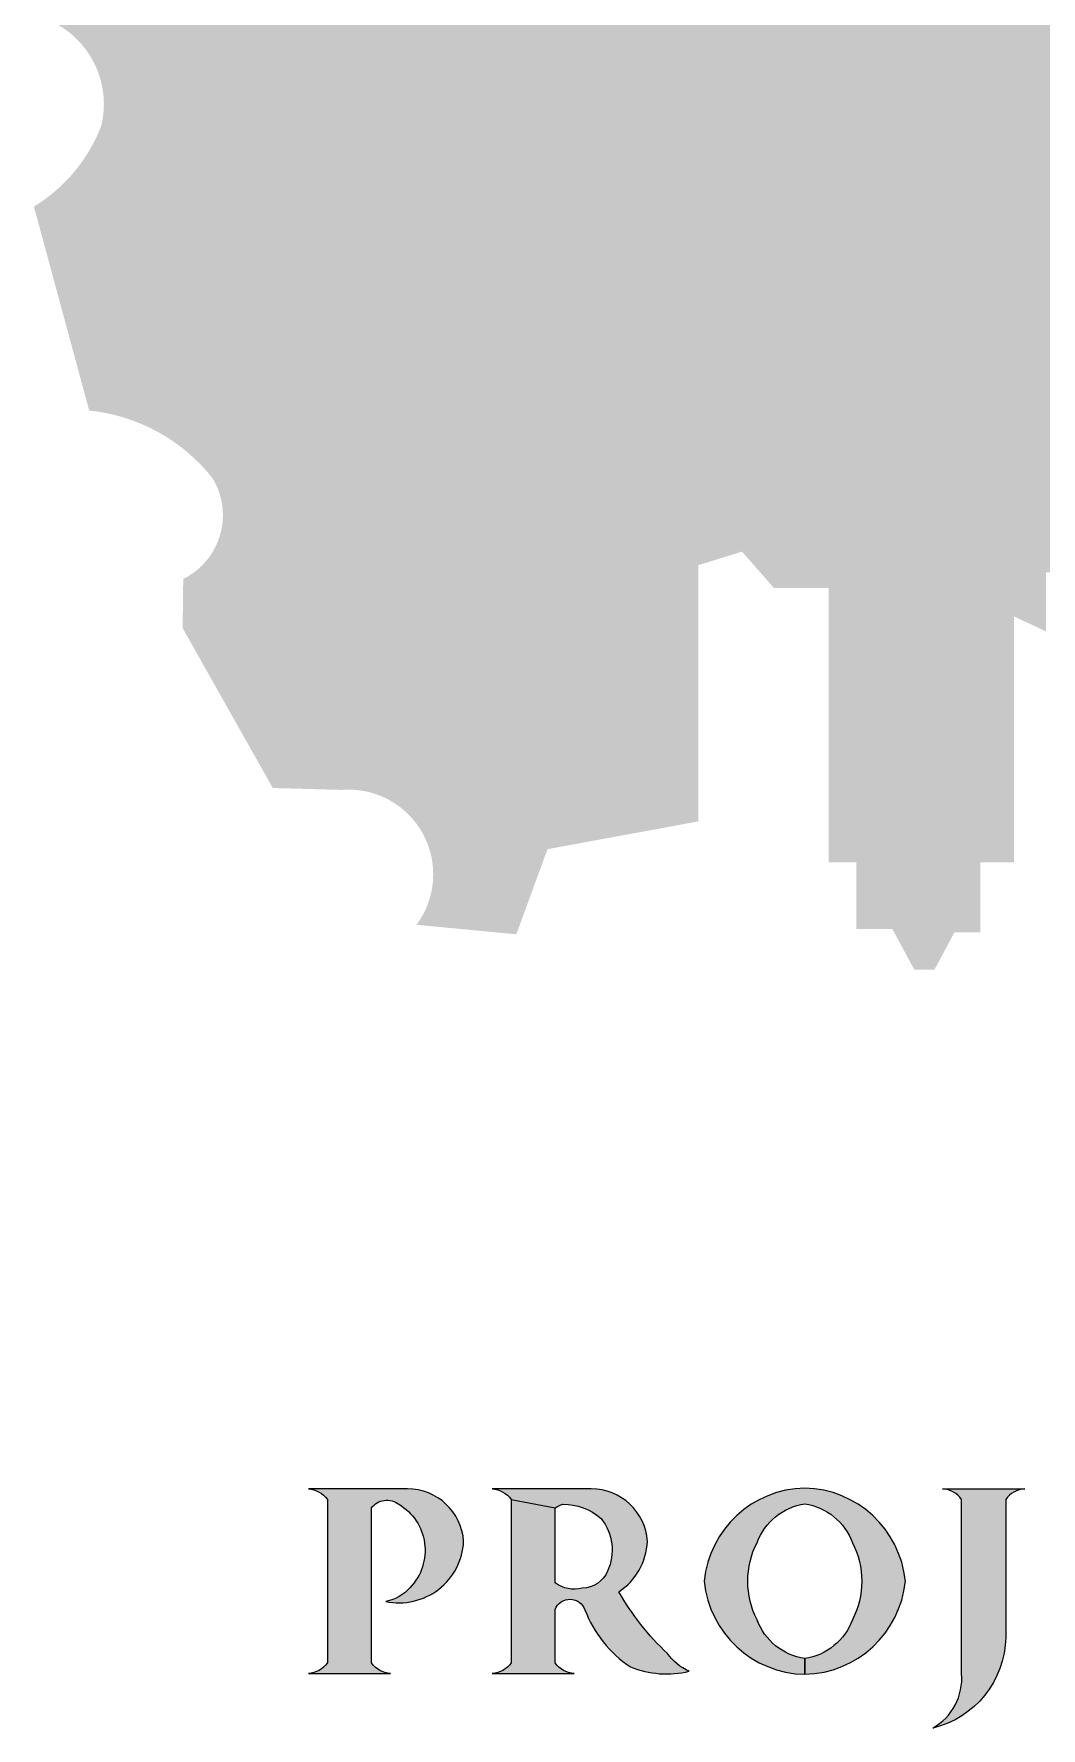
# Model space of a CAD drawing. Extents: x -3.9 to 84.1, y 0 to 62.5.
# Drawn here: x 70.826 to 71.438, y 9.152 to 10.182 of the extents above; entities that cross this region are included whole.
import ezdxf

# ---------------------------------------------------------------- set-up
doc = ezdxf.new("R2010")
doc.units = 0
doc.header["$MEASUREMENT"] = 0
doc.layers.get('0').update_dxf_attribs({"linetype": 'CONTINUOUS'})

msp = doc.modelspace()

# ---------------------------------------------------------------- hatches: boundary and pattern name
h = msp.add_hatch(color=256)
h.set_gradient(color1=(255, 255, 255), color2=(91, 91, 91), tint=1, name='CURVED')
h.paths.add_polyline_path([(71.70919667162491, 9.769217345326723), (71.65001291139299, 9.90303233476233), (71.65001291139299, 9.742327348729518), (71.6934330940984, 9.742327348729518)], flags=17)
edge = h.paths.add_edge_path()
edge.add_line((71.98256387819231, 9.822578201896903), (71.98256387819231, 9.903032334762493))
edge.add_line((71.98256387819231, 9.90303233476233), (71.87646376169766, 9.663139061467874))
edge.add_arc((71.87168270155155, 9.665253631132543), 0.0052278046044889, 270, 336.1411279704151, ccw=False)
edge.add_line((71.87168270155155, 9.660025826527871), (71.8471455363748, 9.660025826527871))
edge.add_line((71.84714553637457, 9.660025826527871), (71.84714553637457, 9.390138407167605))
edge.add_line((71.84714553637457, 9.39013840716784), (71.87273603641108, 9.37998116481829))
edge.add_line((71.87273603641177, 9.379981164818147), (71.87273603641177, 9.332798978153782))
edge.add_line((71.87273603641177, 9.332798978153889), (71.89967646705475, 9.355343235663838))
edge.add_line((71.89967646705543, 9.355343235663454), (71.91969763215059, 9.355343235663454))
edge.add_line((71.91969763214968, 9.355343235663454), (71.94276001331934, 9.345717580759128))
edge.add_line((71.94276001331934, 9.345717580759256), (71.94276001331934, 9.37687424000623))
edge.add_line((71.94276001331934, 9.376874240006018), (71.97945046465372, 9.38700650224903))
edge.add_line((71.97945046465304, 9.387006502249221), (71.97945046465304, 9.821773594712127))
edge.add_line((71.97945046465304, 9.821773594712383), (71.98256387819185, 9.822578201897066))
edge = h.paths.add_edge_path(flags=17)
edge.add_arc((72.54020776458776, 9.715598222613195), 0.0712969850201964, 28.79111662675934, 64.88071122991677)
edge.add_line((72.57047363850722, 9.780152362285648), (72.5783684288416, 9.749936119836349))
edge.add_line((72.57836842884092, 9.749936119836363), (72.60269111346736, 9.749936119836363))
edge = h.paths.add_edge_path()
edge.add_line((72.22936544390166, 9.856419001046916), (72.22936544390166, 10.17044365679098))
edge.add_line((72.22936544390166, 10.17044365679097), (72.41627879503778, 10.03659324054272))
edge.add_line((72.41627879503801, 10.03659324054271), (72.41627879503801, 9.924240486389152))
edge.add_arc((72.42150659964307, 9.92424048638928), 0.0052278046044892, 180, 270)
edge.add_line((72.42150659964307, 9.91901268178475), (72.50748232148374, 9.91901268178475))
edge.add_arc((72.50831292067289, 9.980665134806557), 0.0616580478009097, 269.2281418382186, 450.3257853274533)
edge.add_line((72.5079623332607, 10.04232218588002), (72.42150659964375, 10.04232218588002))
edge.add_arc((72.42150659964307, 10.03709438127584), 0.0052278046044892, 90, 180)
edge.add_line((72.41627879503801, 10.03709438127584), (72.22936544390188, 10.17094479752408))
edge.add_arc((72.23459324850717, 10.17094479752409), 0.0052278046044892, 90, 180, ccw=False)
edge.add_line((72.23459324850717, 10.17617260212826), (72.5716950552677, 10.17617260212826))
edge.add_arc((72.57373802887412, 9.934430366776269), 0.2417508678250299, 56.65671037308363, 90.4841974699915, ccw=False)
edge.add_arc((72.60608934586605, 10.01379828874396), 0.1585368287522042, -4.873497589609713, 50.6468058414215, ccw=False)
edge.add_arc((72.61484454558388, 10.01125741837021), 0.1496081027095822, 297.7002908840801, 355.8112263864524, ccw=False)
edge.add_arc((72.84692493571436, 10.15254015923993), 0.3183611755605353, 239.3003060874027, 247.7311382111136)
edge.add_arc((72.63968185450483, 9.714712537978414), 0.16735840124385, 22.985379362345725, 58.83885732105989, ccw=False)
edge.add_line((72.79375275675227, 9.78006536154085), (72.81891054106848, 9.78006536154085))
edge.add_line((72.81891054106825, 9.78006536154085), (72.82777239962968, 9.84828410809596))
edge.add_line((72.82777239962991, 9.84828410809611), (72.86781490388205, 9.853511532186161))
edge.add_line((72.8678149038825, 9.853511532186374), (72.8678149038825, 9.800413140218971))
edge.add_line((72.8678149038825, 9.800413140219135), (72.90074731231232, 9.723125075370454))
edge.add_line((72.90074731231186, 9.723125075370362), (72.94654013789193, 9.801203304483906))
edge.add_line((72.94654013789238, 9.801203304483934), (72.94654013789238, 9.889377846041505))
edge.add_line((72.94654013789238, 9.889377846041398), (73.0266775971628, 9.889377846041398))
edge.add_line((73.02667759716257, 9.889377846041398), (73.02667759716257, 9.735174377964803))
edge.add_line((73.02667759716257, 9.735174377964924), (73.11502766270735, 9.72883231765541))
edge.add_line((73.11502766270712, 9.728832317655417), (73.11502766270712, 9.857371978641396))
edge.add_line((73.11502766270712, 9.857371978641666), (73.2004041643819, 9.857371978641666))
edge.add_line((73.2004041643819, 9.857371978641666), (73.2004041643819, 9.825623571846933))
edge.add_line((73.2004041643819, 9.825623571846805), (73.2266132433648, 9.825623571846805))
edge.add_line((73.22661324336548, 9.825623571846805), (73.22661324336548, 9.855524066597155))
edge.add_line((73.22661324336548, 9.855524066596956), (73.28035508691471, 9.855524066596956))
edge.add_line((73.28035508691426, 9.855524066596956), (73.29050738516423, 9.913175496757042))
edge.add_line((73.29050738516423, 9.913175496757262), (73.33271940161637, 9.913175496757262))
edge.add_line((73.33271940161592, 9.913175496757262), (73.33882556425522, 9.877618297287064))
edge.add_line((73.3388255642559, 9.877618297287071), (73.34811753069982, 9.877618297287071))
edge.add_line((73.34811753069937, 9.877618297287071), (73.34333882499243, 9.914502252186736))
edge.add_line((73.34333882499288, 9.914502252186892), (73.4112409827643, 9.955232373696461))
edge.add_line((73.41124098276384, 9.955232373696461), (73.42968119823297, 10.01257338080643))
edge.add_line((73.4296811982332, 10.01257338080644), (73.4296811982332, 10.1055944864317))
edge.add_arc((73.44920399210639, 10.1464594153214), 0.0452888716330003, 115.54793684490639, 244.4643475700547, ccw=False)
edge.add_line((73.42967243709847, 10.18732015751669), (70.84107380428588, 10.18732015751669))
edge.add_arc((70.81315952770649, 10.13903186367052), 0.0557760357101052, -13.735721130798993, 59.96884798293519, ccw=False)
edge.add_arc((70.77478751189881, 10.16150893709886), 0.0992069368344194, 301.37607950846143, 338.8959344118896, ccw=False)
edge.add_line((70.82643992463306, 10.0768092052527), (70.86001299827751, 9.952823698673797))
edge.add_arc((70.84890606744568, 9.843694294141585), 0.1096931668156756, 38.356784728823584, 84.1885831267299, ccw=False)
edge.add_arc((70.89797244016279, 9.889231734322621), 0.0432794999846397, -63.662093375288975, 31.375701434723908, ccw=False)
edge.add_line((70.91717400512141, 9.850444945050327), (70.91680557330517, 9.820563079532036))
edge.add_line((70.91680557330517, 9.82056307953205), (70.97159683831217, 9.723376416042058))
edge.add_line((70.97159683831285, 9.723376416041944), (71.0132690296283, 9.722219440658876))
edge.add_arc((71.01761453069878, 9.670936170706028), 0.051467049231637, -36.62406595230033, 94.84340274656932, ccw=False)
edge.add_line((71.05892028455798, 9.640232883344922), (71.11958464281759, 9.634439808027913))
edge.add_line((71.11958464281736, 9.63443980802812), (71.13851809275377, 9.6861912372378))
edge.add_line((71.138518092754, 9.686191237237793), (71.23026585391324, 9.703099189806728))
edge.add_line((71.23026585391301, 9.703099189806622), (71.23026585391301, 9.858839107643433))
edge.add_line((71.23026585391301, 9.858839107643846), (71.25670452103702, 9.867081926971991))
edge.add_line((71.25670452103702, 9.867081926971665), (71.27608780591379, 9.8450107133907))
edge.add_line((71.27608780591356, 9.845010713390664), (71.30945653044716, 9.845010713390664))
edge.add_line((71.30945653044762, 9.845010713390664), (71.30945653044762, 9.678167696287431))
edge.add_line((71.30945653044762, 9.678167696287474), (71.32610837207892, 9.678167696287474))
edge.add_line((71.32610837207892, 9.678167696287474), (71.32610837207892, 9.637624713881536))
edge.add_line((71.32610837207892, 9.637624713881493), (71.34811523961082, 9.637624713881493))
edge.add_line((71.34811523961059, 9.637624713881493), (71.36147660798918, 9.61287928174142))
edge.add_line((71.3614766079894, 9.612879281741456), (71.37365899455642, 9.612879281741456))
edge.add_line((71.3736589945562, 9.612879281741456), (71.38584138112321, 9.635660792528675))
edge.add_line((71.38584138112458, 9.63566079252864), (71.401560597085, 9.63566079252864))
edge.add_line((71.40156059708386, 9.63566079252864), (71.40156059708386, 9.678167696287431))
edge.add_line((71.40156059708386, 9.678167696287474), (71.42199556622802, 9.678167696287474))
edge.add_line((71.42199556622847, 9.678167696287474), (71.42199556622847, 9.827673557172318))
edge.add_line((71.42199556622847, 9.827673557172403), (71.44155680077131, 9.818548620613896))
edge.add_line((71.44155680077154, 9.818548620613697), (71.44155680077154, 9.854555231061262))
edge.add_line((71.44155680077154, 9.854555231061411), (71.44895908913384, 9.854555231061411))
edge.add_line((71.44895908913293, 9.854555231061411), (71.44895908913293, 9.87331948652718))
edge.add_line((71.44895908913293, 9.873319486527137), (71.46433383585043, 9.873319486527137))
edge.add_line((71.46433383585111, 9.873319486527137), (71.46433383585111, 10.16984344040591))
edge.add_arc((71.46956164045594, 10.1698434404061), 0.0052278046044892, 90, 180, ccw=False)
edge.add_line((71.46956164045594, 10.17507124501061), (71.67955633986787, 10.17507124501061))
edge.add_line((71.67955633986719, 10.17507124501061), (71.81150733464676, 9.876728914220749))
edge.add_arc((71.8162883947922, 9.878843483885191), 0.0052278046044889, 203.8588720295849, 336.1411279704151)
edge.add_line((71.82106945493877, 9.87672891422072), (71.95213063539211, 10.17305936718854))
edge.add_arc((71.956911695538, 10.17094479752409), 0.0052278046044889, 90, 156.1411279704151, ccw=False)
edge.add_line((71.956911695538, 10.17617260212826), (72.15679346716126, 10.17617260212826))
edge.add_arc((72.15679346716013, 10.17094479752409), 0.0052278046044892, 0, 90, ccw=False)
edge.add_line((72.16202127176496, 10.17094479752409), (72.16202127176496, 9.856419001047179))
edge.add_line((72.16202127176496, 9.856419001046916), (72.2293654439028, 9.856419001046916))
h.paths.add_polyline_path([(72.42229081031235, 9.504914991683165), (72.3248008884267, 9.504914991683165), (72.3248008884267, 9.4006460638319), (72.3628151610261, 9.439834385450723), (72.3628151610261, 9.288732415075074), (72.3731727947403, 9.288732415075074), (72.3731727947403, 9.451983993372906)])
edge = h.paths.add_edge_path()
edge.add_line((72.3248008884267, 9.58132787919844), (72.41627879503847, 9.649561043502352))
edge.add_arc((72.42150659964307, 9.649561043502203), 0.0052278046044892, 180, 270)
edge.add_line((72.42150659964307, 9.64433323889783), (72.50553578305869, 9.64433323889783))
edge.add_line((72.50553578305846, 9.64433323889783), (72.50553578305846, 9.786786857737553))
edge.add_line((72.50553578305846, 9.786786857737397), (72.42150659964284, 9.786786857737397))
edge.add_arc((72.42150659964307, 9.781559053133023), 0.0052278046044892, 90, 180)
edge.add_line((72.41627879503801, 9.781559053133023), (72.41627879503801, 9.650062184235075))
edge.add_line((72.41627879503801, 9.650062184235182), (72.32480088842624, 9.58182901993127))
edge.add_line((72.3248008884267, 9.58182901993122), (72.3248008884267, 9.581327879198362))
h = msp.add_hatch(color=256)
h.set_gradient(color1=(255, 255, 255), color2=(91, 91, 91), tint=1, name='CURVED')
h.paths.add_polyline_path([(71.70919667162491, 9.769217345326723), (71.65001291139299, 9.90303233476233), (71.65001291139299, 9.742327348729518), (71.6934330940984, 9.742327348729518)], flags=17)
edge = h.paths.add_edge_path()
edge.add_line((71.98256387819231, 9.822578201896903), (71.98256387819231, 9.903032334762493))
edge.add_line((71.98256387819231, 9.90303233476233), (71.87646376169766, 9.663139061467874))
edge.add_arc((71.87168270155155, 9.665253631132543), 0.0052278046044889, 270, 336.1411279704151, ccw=False)
edge.add_line((71.87168270155155, 9.660025826527871), (71.8471455363748, 9.660025826527871))
edge.add_line((71.84714553637457, 9.660025826527871), (71.84714553637457, 9.390138407167605))
edge.add_line((71.84714553637457, 9.39013840716784), (71.87273603641108, 9.37998116481829))
edge.add_line((71.87273603641177, 9.379981164818147), (71.87273603641177, 9.332798978153782))
edge.add_line((71.87273603641177, 9.332798978153889), (71.89967646705475, 9.355343235663838))
edge.add_line((71.89967646705543, 9.355343235663454), (71.91969763215059, 9.355343235663454))
edge.add_line((71.91969763214968, 9.355343235663454), (71.94276001331934, 9.345717580759128))
edge.add_line((71.94276001331934, 9.345717580759256), (71.94276001331934, 9.37687424000623))
edge.add_line((71.94276001331934, 9.376874240006018), (71.97945046465372, 9.38700650224903))
edge.add_line((71.97945046465304, 9.387006502249221), (71.97945046465304, 9.821773594712127))
edge.add_line((71.97945046465304, 9.821773594712383), (71.98256387819185, 9.822578201897066))
edge = h.paths.add_edge_path(flags=17)
edge.add_arc((72.54020776458776, 9.715598222613195), 0.0712969850201964, 28.79111662675934, 64.88071122991677)
edge.add_line((72.57047363850722, 9.780152362285648), (72.5783684288416, 9.749936119836349))
edge.add_line((72.57836842884092, 9.749936119836363), (72.60269111346736, 9.749936119836363))
edge = h.paths.add_edge_path()
edge.add_line((72.22936544390166, 9.856419001046916), (72.22936544390166, 10.17044365679098))
edge.add_line((72.22936544390166, 10.17044365679097), (72.41627879503778, 10.03659324054272))
edge.add_line((72.41627879503801, 10.03659324054271), (72.41627879503801, 9.924240486389152))
edge.add_arc((72.42150659964307, 9.92424048638928), 0.0052278046044892, 180, 270)
edge.add_line((72.42150659964307, 9.91901268178475), (72.50748232148374, 9.91901268178475))
edge.add_arc((72.50831292067289, 9.980665134806557), 0.0616580478009097, 269.2281418382186, 450.3257853274533)
edge.add_line((72.5079623332607, 10.04232218588002), (72.42150659964375, 10.04232218588002))
edge.add_arc((72.42150659964307, 10.03709438127584), 0.0052278046044892, 90, 180)
edge.add_line((72.41627879503801, 10.03709438127584), (72.22936544390188, 10.17094479752408))
edge.add_arc((72.23459324850717, 10.17094479752409), 0.0052278046044892, 90, 180, ccw=False)
edge.add_line((72.23459324850717, 10.17617260212826), (72.5716950552677, 10.17617260212826))
edge.add_arc((72.57373802887412, 9.934430366776269), 0.2417508678250299, 56.65671037308363, 90.4841974699915, ccw=False)
edge.add_arc((72.60608934586605, 10.01379828874396), 0.1585368287522042, -4.873497589609713, 50.6468058414215, ccw=False)
edge.add_arc((72.61484454558388, 10.01125741837021), 0.1496081027095822, 297.7002908840801, 355.8112263864524, ccw=False)
edge.add_arc((72.84692493571436, 10.15254015923993), 0.3183611755605353, 239.3003060874027, 247.7311382111136)
edge.add_arc((72.63968185450483, 9.714712537978414), 0.16735840124385, 22.985379362345725, 58.83885732105989, ccw=False)
edge.add_line((72.79375275675227, 9.78006536154085), (72.81891054106848, 9.78006536154085))
edge.add_line((72.81891054106825, 9.78006536154085), (72.82777239962968, 9.84828410809596))
edge.add_line((72.82777239962991, 9.84828410809611), (72.86781490388205, 9.853511532186161))
edge.add_line((72.8678149038825, 9.853511532186374), (72.8678149038825, 9.800413140218971))
edge.add_line((72.8678149038825, 9.800413140219135), (72.90074731231232, 9.723125075370454))
edge.add_line((72.90074731231186, 9.723125075370362), (72.94654013789193, 9.801203304483906))
edge.add_line((72.94654013789238, 9.801203304483934), (72.94654013789238, 9.889377846041505))
edge.add_line((72.94654013789238, 9.889377846041398), (73.0266775971628, 9.889377846041398))
edge.add_line((73.02667759716257, 9.889377846041398), (73.02667759716257, 9.735174377964803))
edge.add_line((73.02667759716257, 9.735174377964924), (73.11502766270735, 9.72883231765541))
edge.add_line((73.11502766270712, 9.728832317655417), (73.11502766270712, 9.857371978641396))
edge.add_line((73.11502766270712, 9.857371978641666), (73.2004041643819, 9.857371978641666))
edge.add_line((73.2004041643819, 9.857371978641666), (73.2004041643819, 9.825623571846933))
edge.add_line((73.2004041643819, 9.825623571846805), (73.2266132433648, 9.825623571846805))
edge.add_line((73.22661324336548, 9.825623571846805), (73.22661324336548, 9.855524066597155))
edge.add_line((73.22661324336548, 9.855524066596956), (73.28035508691471, 9.855524066596956))
edge.add_line((73.28035508691426, 9.855524066596956), (73.29050738516423, 9.913175496757042))
edge.add_line((73.29050738516423, 9.913175496757262), (73.33271940161637, 9.913175496757262))
edge.add_line((73.33271940161592, 9.913175496757262), (73.33882556425522, 9.877618297287064))
edge.add_line((73.3388255642559, 9.877618297287071), (73.34811753069982, 9.877618297287071))
edge.add_line((73.34811753069937, 9.877618297287071), (73.34333882499243, 9.914502252186736))
edge.add_line((73.34333882499288, 9.914502252186892), (73.4112409827643, 9.955232373696461))
edge.add_line((73.41124098276384, 9.955232373696461), (73.42968119823297, 10.01257338080643))
edge.add_line((73.4296811982332, 10.01257338080644), (73.4296811982332, 10.1055944864317))
edge.add_arc((73.44920399210639, 10.1464594153214), 0.0452888716330003, 115.54793684490639, 244.4643475700547, ccw=False)
edge.add_line((73.42967243709847, 10.18732015751669), (70.84107380428588, 10.18732015751669))
edge.add_arc((70.81315952770649, 10.13903186367052), 0.0557760357101052, -13.735721130798993, 59.96884798293519, ccw=False)
edge.add_arc((70.77478751189881, 10.16150893709886), 0.0992069368344194, 301.37607950846143, 338.8959344118896, ccw=False)
edge.add_line((70.82643992463306, 10.0768092052527), (70.86001299827751, 9.952823698673797))
edge.add_arc((70.84890606744568, 9.843694294141585), 0.1096931668156756, 38.356784728823584, 84.1885831267299, ccw=False)
edge.add_arc((70.89797244016279, 9.889231734322621), 0.0432794999846397, -63.662093375288975, 31.375701434723908, ccw=False)
edge.add_line((70.91717400512141, 9.850444945050327), (70.91680557330517, 9.820563079532036))
edge.add_line((70.91680557330517, 9.82056307953205), (70.97159683831217, 9.723376416042058))
edge.add_line((70.97159683831285, 9.723376416041944), (71.0132690296283, 9.722219440658876))
edge.add_arc((71.01761453069878, 9.670936170706028), 0.051467049231637, -36.62406595230033, 94.84340274656932, ccw=False)
edge.add_line((71.05892028455798, 9.640232883344922), (71.11958464281759, 9.634439808027913))
edge.add_line((71.11958464281736, 9.63443980802812), (71.13851809275377, 9.6861912372378))
edge.add_line((71.138518092754, 9.686191237237793), (71.23026585391324, 9.703099189806728))
edge.add_line((71.23026585391301, 9.703099189806622), (71.23026585391301, 9.858839107643433))
edge.add_line((71.23026585391301, 9.858839107643846), (71.25670452103702, 9.867081926971991))
edge.add_line((71.25670452103702, 9.867081926971665), (71.27608780591379, 9.8450107133907))
edge.add_line((71.27608780591356, 9.845010713390664), (71.30945653044716, 9.845010713390664))
edge.add_line((71.30945653044762, 9.845010713390664), (71.30945653044762, 9.678167696287431))
edge.add_line((71.30945653044762, 9.678167696287474), (71.32610837207892, 9.678167696287474))
edge.add_line((71.32610837207892, 9.678167696287474), (71.32610837207892, 9.637624713881536))
edge.add_line((71.32610837207892, 9.637624713881493), (71.34811523961082, 9.637624713881493))
edge.add_line((71.34811523961059, 9.637624713881493), (71.36147660798918, 9.61287928174142))
edge.add_line((71.3614766079894, 9.612879281741456), (71.37365899455642, 9.612879281741456))
edge.add_line((71.3736589945562, 9.612879281741456), (71.38584138112321, 9.635660792528675))
edge.add_line((71.38584138112458, 9.63566079252864), (71.401560597085, 9.63566079252864))
edge.add_line((71.40156059708386, 9.63566079252864), (71.40156059708386, 9.678167696287431))
edge.add_line((71.40156059708386, 9.678167696287474), (71.42199556622802, 9.678167696287474))
edge.add_line((71.42199556622847, 9.678167696287474), (71.42199556622847, 9.827673557172318))
edge.add_line((71.42199556622847, 9.827673557172403), (71.44155680077131, 9.818548620613896))
edge.add_line((71.44155680077154, 9.818548620613697), (71.44155680077154, 9.854555231061262))
edge.add_line((71.44155680077154, 9.854555231061411), (71.44895908913384, 9.854555231061411))
edge.add_line((71.44895908913293, 9.854555231061411), (71.44895908913293, 9.87331948652718))
edge.add_line((71.44895908913293, 9.873319486527137), (71.46433383585043, 9.873319486527137))
edge.add_line((71.46433383585111, 9.873319486527137), (71.46433383585111, 10.16984344040591))
edge.add_arc((71.46956164045594, 10.1698434404061), 0.0052278046044892, 90, 180, ccw=False)
edge.add_line((71.46956164045594, 10.17507124501061), (71.67955633986787, 10.17507124501061))
edge.add_line((71.67955633986719, 10.17507124501061), (71.81150733464676, 9.876728914220749))
edge.add_arc((71.8162883947922, 9.878843483885191), 0.0052278046044889, 203.8588720295849, 336.1411279704151)
edge.add_line((71.82106945493877, 9.87672891422072), (71.95213063539211, 10.17305936718854))
edge.add_arc((71.956911695538, 10.17094479752409), 0.0052278046044889, 90, 156.1411279704151, ccw=False)
edge.add_line((71.956911695538, 10.17617260212826), (72.15679346716126, 10.17617260212826))
edge.add_arc((72.15679346716013, 10.17094479752409), 0.0052278046044892, 0, 90, ccw=False)
edge.add_line((72.16202127176496, 10.17094479752409), (72.16202127176496, 9.856419001047179))
edge.add_line((72.16202127176496, 9.856419001046916), (72.2293654439028, 9.856419001046916))
h.paths.add_polyline_path([(72.42229081031235, 9.504914991683165), (72.3248008884267, 9.504914991683165), (72.3248008884267, 9.4006460638319), (72.3628151610261, 9.439834385450723), (72.3628151610261, 9.288732415075074), (72.3731727947403, 9.288732415075074), (72.3731727947403, 9.451983993372906)])
edge = h.paths.add_edge_path()
edge.add_line((72.3248008884267, 9.58132787919844), (72.41627879503847, 9.649561043502352))
edge.add_arc((72.42150659964307, 9.649561043502203), 0.0052278046044892, 180, 270)
edge.add_line((72.42150659964307, 9.64433323889783), (72.50553578305869, 9.64433323889783))
edge.add_line((72.50553578305846, 9.64433323889783), (72.50553578305846, 9.786786857737553))
edge.add_line((72.50553578305846, 9.786786857737397), (72.42150659964284, 9.786786857737397))
edge.add_arc((72.42150659964307, 9.781559053133023), 0.0052278046044892, 90, 180)
edge.add_line((72.41627879503801, 9.781559053133023), (72.41627879503801, 9.650062184235075))
edge.add_line((72.41627879503801, 9.650062184235182), (72.32480088842624, 9.58182901993127))
edge.add_line((72.3248008884267, 9.58182901993122), (72.3248008884267, 9.581327879198362))
h = msp.add_hatch(color=256)
edge = h.paths.add_edge_path()
edge.add_line((71.0315270833488, 9.191596815280676), (71.0315270833488, 9.285729169507661))
edge.add_arc((71.04097530554945, 9.278660016634104), 0.0118000773345943, 52.237801090301616, 143.1961912652612, ccw=False)
edge.add_arc((71.0315030076313, 9.259960678224754), 0.0326252729544216, -43.55765683821511, 59.21439805048658, ccw=False)
edge.add_arc((71.0350251810819, 9.255251223880732), 0.0268457143382932, 281.30896702529316, 318.5467278303212, ccw=False)
edge.add_arc((71.04836262356976, 9.267350590775761), 0.0392627721255577, 258.134506871562, 357.147171108209)
edge.add_arc((71.05350203378049, 9.263198139870699), 0.0341455405386044, 3.691298735205285, 90.1314790705478)
edge.add_line((71.0534236786201, 9.297343590506799), (70.99320167676922, 9.297343590506642))
edge.add_arc((70.99231738004646, 9.282235598533672), 0.0151338495482551, 34.65569850412919, 86.65020154090388, ccw=False)
edge.add_line((71.00476624203054, 9.2908413662188), (71.00476624203054, 9.191596815280676))
edge.add_arc((70.9923173800465, 9.200202582965824), 0.0151338495482318, 273.34979845893656, 325.3443014957094, ccw=False)
edge.add_line((70.99320167676922, 9.185094590992875), (71.04309164861013, 9.18509459099225))
edge.add_arc((71.04397594533349, 9.200202582965504), 0.0151338495485733, 214.655698501922, 266.65020153872445, ccw=False)
h = msp.add_hatch(color=256)
edge = h.paths.add_edge_path()
edge.add_line((71.0315270833488, 9.191596815280676), (71.0315270833488, 9.285729169507661))
edge.add_arc((71.04097530554945, 9.278660016634104), 0.0118000773345943, 52.237801090301616, 143.1961912652612, ccw=False)
edge.add_arc((71.0315030076313, 9.259960678224754), 0.0326252729544216, -43.55765683821511, 59.21439805048658, ccw=False)
edge.add_arc((71.0350251810819, 9.255251223880732), 0.0268457143382932, 281.30896702529316, 318.5467278303212, ccw=False)
edge.add_arc((71.04836262356976, 9.267350590775761), 0.0392627721255577, 258.134506871562, 357.147171108209)
edge.add_arc((71.05350203378049, 9.263198139870699), 0.0341455405386044, 3.691298735205285, 90.1314790705478)
edge.add_line((71.0534236786201, 9.297343590506799), (70.99320167676922, 9.297343590506642))
edge.add_arc((70.99231738004646, 9.282235598533672), 0.0151338495482551, 34.65569850412919, 86.65020154090388, ccw=False)
edge.add_line((71.00476624203054, 9.2908413662188), (71.00476624203054, 9.191596815280676))
edge.add_arc((70.9923173800465, 9.200202582965824), 0.0151338495482318, 273.34979845893656, 325.3443014957094, ccw=False)
edge.add_line((70.99320167676922, 9.185094590992875), (71.04309164861013, 9.18509459099225))
edge.add_arc((71.04397594533349, 9.200202582965504), 0.0151338495485733, 214.655698501922, 266.65020153872445, ccw=False)
h = msp.add_hatch(color=256)
edge = h.paths.add_edge_path()
edge.add_line((71.1650946671308, 9.297343590506799), (71.10487266527969, 9.297343590506642))
edge.add_arc((71.10398836855693, 9.282235598533672), 0.0151338495482551, 34.65569850412919, 86.65020154090388, ccw=False)
edge.add_line((71.11643723054101, 9.2908413662188), (71.1431980718595, 9.285729169507661))
edge.add_arc((71.15240780947609, 9.272972531368117), 0.0157337561818457, 107.01776355658251, 125.82764535701901, ccw=False)
edge.add_arc((71.14810160068556, 9.253211729670683), 0.0348069211542528, 48.669566149926425, 90.49146809968158, ccw=False)
edge.add_arc((71.14681443594674, 9.26005696583046), 0.0310061766930813, -24.361826704394673, 38.47627495196912, ccw=False)
edge.add_arc((71.15931728875242, 9.254220160894448), 0.0172096672047051, 271.1754016845489, 336.1698382972648, ccw=False)
edge.add_arc((71.15480116491784, 9.255707390700213), 0.0193170176793549, 233.0823244674911, 284.5997571478164, ccw=False)
edge.add_line((71.1431980718595, 9.240263446789925), (71.1431980718595, 9.285679322207258))
edge.add_line((71.1431980718595, 9.285679322207258), (71.11643723054101, 9.290661203832371))
edge.add_line((71.11643723054101, 9.290661203832371), (71.11643723054101, 9.191596815280676))
edge.add_arc((71.10398836855697, 9.200202582965824), 0.0151338495482318, 273.34979845893656, 325.3443014957094, ccw=False)
edge.add_line((71.10487266527969, 9.185094590992875), (71.1547626371206, 9.18509459099225))
edge.add_arc((71.15564693384407, 9.200202582965272), 0.0151338495483472, 214.6556985014408, 266.6502015382432, ccw=False)
edge.add_line((71.1431980718595, 9.191596815280676), (71.1431980718595, 9.224098679366449))
edge.add_arc((71.15219219539776, 9.220606284540711), 0.0096483718750985, 19.542839544651486, 158.7789379522669, ccw=False)
edge.add_arc((71.2293292891306, 9.249562198731924), 0.0727462185665262, 200.7121786128947, 236.2136212337315)
edge.add_arc((71.21097248782662, 9.244381369832888), 0.0595326823105421, 248.2117071131086, 283.3209701308983)
edge.add_arc((71.23782296037867, 9.216004826718478), 0.0323412799290059, 215.290149806121, 246.0399279734654, ccw=False)
edge.add_arc((71.3212754517638, 9.314254354207515), 0.1604388978850823, 209.7042529028465, 226.788900413605, ccw=False)
edge.add_arc((71.160033612079, 9.26735059077702), 0.0392627721275324, 303.8768631540402, 357.1471711065128)
edge.add_arc((71.16517302229141, 9.263198139870457), 0.0341455405388469, 3.691298735585895, 90.13147907092839)
h = msp.add_hatch(color=256)
edge = h.paths.add_edge_path()
edge.add_line((71.1650946671308, 9.297343590506799), (71.10487266527969, 9.297343590506642))
edge.add_arc((71.10398836855693, 9.282235598533672), 0.0151338495482551, 34.65569850412919, 86.65020154090388, ccw=False)
edge.add_line((71.11643723054101, 9.2908413662188), (71.1431980718595, 9.285729169507661))
edge.add_arc((71.15240780947609, 9.272972531368117), 0.0157337561818457, 107.01776355658251, 125.82764535701901, ccw=False)
edge.add_arc((71.14810160068556, 9.253211729670683), 0.0348069211542528, 48.669566149926425, 90.49146809968158, ccw=False)
edge.add_arc((71.14681443594674, 9.26005696583046), 0.0310061766930813, -24.361826704394673, 38.47627495196912, ccw=False)
edge.add_arc((71.15931728875242, 9.254220160894448), 0.0172096672047051, 271.1754016845489, 336.1698382972648, ccw=False)
edge.add_arc((71.15480116491784, 9.255707390700213), 0.0193170176793549, 233.0823244674911, 284.5997571478164, ccw=False)
edge.add_line((71.1431980718595, 9.240263446789925), (71.1431980718595, 9.285679322207258))
edge.add_line((71.1431980718595, 9.285679322207258), (71.11643723054101, 9.290661203832371))
edge.add_line((71.11643723054101, 9.290661203832371), (71.11643723054101, 9.191596815280676))
edge.add_arc((71.10398836855697, 9.200202582965824), 0.0151338495482318, 273.34979845893656, 325.3443014957094, ccw=False)
edge.add_line((71.10487266527969, 9.185094590992875), (71.1547626371206, 9.18509459099225))
edge.add_arc((71.15564693384407, 9.200202582965272), 0.0151338495483472, 214.6556985014408, 266.6502015382432, ccw=False)
edge.add_line((71.1431980718595, 9.191596815280676), (71.1431980718595, 9.224098679366449))
edge.add_arc((71.15219219539776, 9.220606284540711), 0.0096483718750985, 19.542839544651486, 158.7789379522669, ccw=False)
edge.add_arc((71.2293292891306, 9.249562198731924), 0.0727462185665262, 200.7121786128947, 236.2136212337315)
edge.add_arc((71.21097248782662, 9.244381369832888), 0.0595326823105421, 248.2117071131086, 283.3209701308983)
edge.add_arc((71.23782296037867, 9.216004826718478), 0.0323412799290059, 215.290149806121, 246.0399279734654, ccw=False)
edge.add_arc((71.3212754517638, 9.314254354207515), 0.1604388978850823, 209.7042529028465, 226.788900413605, ccw=False)
edge.add_arc((71.160033612079, 9.26735059077702), 0.0392627721275324, 303.8768631540402, 357.1471711065128)
edge.add_arc((71.16517302229141, 9.263198139870457), 0.0341455405388469, 3.691298735585895, 90.13147907092839)
h = msp.add_hatch(color=256)
edge = h.paths.add_edge_path()
edge.add_arc((71.31093692601418, 9.241461133507133), 0.0506800331430188, 152.7993499217809, 180.2736399403457, ccw=False)
edge.add_arc((71.30038093521829, 9.251914819404002), 0.0367858408525507, 98.6296822142034, 159.7826077342714, ccw=False)
edge.add_arc((71.28934168455153, 9.251914819415088), 0.0367858408428622, 20.217392250078092, 81.37031777015022, ccw=False)
edge.add_arc((71.27878569374957, 9.241461133505828), 0.0506800331432347, -0.2736399409566843, 27.200650077603996, ccw=False)
edge.add_arc((71.27878569374906, 9.240977047992473), 0.0506800331437138, -27.200650083039818, 0.2736399355343906, ccw=False)
edge.add_arc((71.28934168455123, 9.230523362081856), 0.0367858408420924, 278.7651917858418, 339.78260774426934, ccw=False)
edge.add_line((71.29494731115312, 9.194167137898646), (71.29500635034935, 9.184617174623526))
edge.add_arc((71.29352595857412, 9.247368027180249), 0.0627683125183707, 271.3514472971333, 354.3781498212838)
edge.add_arc((71.29352595857593, 9.235070154318402), 0.0627683125166402, 5.621850179522273, 88.78098098382563)
edge.add_arc((71.29619666119598, 9.235070154314368), 0.0627683125208098, 91.21901902189302, 174.378149826171)
edge.add_arc((71.29619666118349, 9.247368027170925), 0.0627683125089245, 185.6218501800326, 268.7809809843009)
edge.add_line((71.29486130987732, 9.184613920595282), (71.29486130987641, 9.194153981792212))
edge.add_arc((71.3003809352119, 9.230523362082106), 0.0367858408428468, 200.217392253401, 261.37031777347994, ccw=False)
edge.add_arc((71.3109369260148, 9.240977047989908), 0.0506800331436436, 179.7263600594768, 207.2006500780501, ccw=False)
h = msp.add_hatch(color=256)
edge = h.paths.add_edge_path()
edge.add_arc((71.31093692601418, 9.241461133507133), 0.0506800331430188, 152.7993499217809, 180.2736399403457, ccw=False)
edge.add_arc((71.30038093521829, 9.251914819404002), 0.0367858408525507, 98.6296822142034, 159.7826077342714, ccw=False)
edge.add_arc((71.28934168455153, 9.251914819415088), 0.0367858408428622, 20.217392250078092, 81.37031777015022, ccw=False)
edge.add_arc((71.27878569374957, 9.241461133505828), 0.0506800331432347, -0.2736399409566843, 27.200650077603996, ccw=False)
edge.add_arc((71.27878569374906, 9.240977047992473), 0.0506800331437138, -27.200650083039818, 0.2736399355343906, ccw=False)
edge.add_arc((71.28934168455123, 9.230523362081856), 0.0367858408420924, 278.7651917858418, 339.78260774426934, ccw=False)
edge.add_line((71.29494731115312, 9.194167137898646), (71.29500635034935, 9.184617174623526))
edge.add_arc((71.29352595857412, 9.247368027180249), 0.0627683125183707, 271.3514472971333, 354.3781498212838)
edge.add_arc((71.29352595857593, 9.235070154318402), 0.0627683125166402, 5.621850179522273, 88.78098098382563)
edge.add_arc((71.29619666119598, 9.235070154314368), 0.0627683125208098, 91.21901902189302, 174.378149826171)
edge.add_arc((71.29619666118349, 9.247368027170925), 0.0627683125089245, 185.6218501800326, 268.7809809843009)
edge.add_line((71.29486130987732, 9.184613920595282), (71.29486130987641, 9.194153981792212))
edge.add_arc((71.3003809352119, 9.230523362082106), 0.0367858408428468, 200.217392253401, 261.37031777347994, ccw=False)
edge.add_arc((71.3109369260148, 9.240977047989908), 0.0506800331436436, 179.7263600594768, 207.2006500780501, ccw=False)
h = msp.add_hatch(color=256)
edge = h.paths.add_edge_path()
edge.add_line((71.39020682236162, 9.185094590992705), (71.39020682236253, 9.2908413662188))
edge.add_arc((71.3777579603781, 9.282235598532973), 0.0151338495489333, 34.65569850557291, 86.65020154234769)
edge.add_line((71.37864225710052, 9.297343590506642), (71.42853222894144, 9.297343590506642))
edge.add_arc((71.4294165256642, 9.28223559853367), 0.0151338495482562, 93.34979845909818, 145.3443014958687)
edge.add_line((71.41696766368011, 9.2908413662188), (71.41696766368011, 9.207053751038174))
edge.add_arc((71.35925010127835, 9.208086117033515), 0.0577267943779179, 283.42565102462254, 358.9752874987991, ccw=False)
edge.add_arc((71.35546140642712, 9.182263405228834), 0.0348605728766818, 299.5486000666462, 364.6583815551139)
h = msp.add_hatch(color=256)
edge = h.paths.add_edge_path()
edge.add_line((71.39020682236162, 9.185094590992705), (71.39020682236253, 9.2908413662188))
edge.add_arc((71.3777579603781, 9.282235598532973), 0.0151338495489333, 34.65569850557291, 86.65020154234769)
edge.add_line((71.37864225710052, 9.297343590506642), (71.42853222894144, 9.297343590506642))
edge.add_arc((71.4294165256642, 9.28223559853367), 0.0151338495482562, 93.34979845909818, 145.3443014958687)
edge.add_line((71.41696766368011, 9.2908413662188), (71.41696766368011, 9.207053751038174))
edge.add_arc((71.35925010127835, 9.208086117033515), 0.0577267943779179, 283.42565102462254, 358.9752874987991, ccw=False)
edge.add_arc((71.35546140642712, 9.182263405228834), 0.0348605728766818, 299.5486000666462, 364.6583815551139)

# ---------------------------------------------------------------- linework, layer by layer
for points in [[(71.0315270833488, 9.191596815280676), (71.0315270833488, 9.285729169507661, -0.4191213355890106), (71.04820150313878, 9.287988676425428, -0.4811173323500802), (71.05514593322403, 9.237479119009095, -0.1639254655426826), (71.04028961524943, 9.228926746464666, 0.461073318131375), (71.08757673622006, 9.265396455664359, 0.3961308256170449), (71.0534236786201, 9.297343590506799), (70.99320167676922, 9.297343590506642, -0.2308429278338194), (71.00476624203054, 9.2908413662188), (71.00476624203054, 9.191596815280676, -0.2308429278338106), (70.99320167676922, 9.185094590992875), (71.04309164861013, 9.18509459099225, -0.2308429278339464)], [(71.0315270833488, 9.191596815280676), (71.0315270833488, 9.285729169507661, -0.4191213355890106), (71.04820150313878, 9.287988676425428, -0.4811173323500802), (71.05514593322403, 9.237479119009095, -0.1639254655426826), (71.04028961524943, 9.228926746464666, 0.461073318131375), (71.08757673622006, 9.265396455664359, 0.3961308256170449), (71.0534236786201, 9.297343590506799), (70.99320167676922, 9.297343590506642, -0.2308429278338194), (71.00476624203054, 9.2908413662188), (71.00476624203054, 9.191596815280676, -0.2308429278338106), (70.99320167676922, 9.185094590992875), (71.04309164861013, 9.18509459099225, -0.2308429278339464)], [(71.1650946671308, 9.297343590506799), (71.10487266527969, 9.297343590506642, -0.2308429278338194), (71.11643723054101, 9.2908413662188), (71.1431980718595, 9.285729169507661, -0.0822583748440358), (71.14780303974851, 9.28801737032856, -0.1845353673800663), (71.17108811315177, 9.279348715053075, -0.2812667167393965), (71.17505978202928, 9.247266992499775, -0.2914470826029983), (71.15967031393473, 9.23701411490714, -0.2286514397146725), (71.1431980718595, 9.240263446789925), (71.1431980718595, 9.285679322207258), (71.11643723054101, 9.290661203832371), (71.11643723054101, 9.191596815280676, -0.2308429278338106), (71.10487266527969, 9.185094590992875), (71.1547626371206, 9.18509459099225, -0.2308429278339464), (71.1431980718595, 9.191596815280676), (71.1431980718595, 9.224098679366449, -0.6952517248741932), (71.16128474042341, 9.223833776569606, 0.1561552674605314), (71.18887525917728, 9.189101601842182, 0.1544028008450052), (71.22468916925993, 9.186450437563977, -0.134982171296168), (71.21142481358527, 9.197320709577966, -0.0746842310602147), (71.1819190696823, 9.234753167249494, 0.2367139255428499), (71.19924772473121, 9.265396455664359, 0.3961308256170448)], [(71.1650946671308, 9.297343590506799), (71.10487266527969, 9.297343590506642, -0.2308429278338194), (71.11643723054101, 9.2908413662188), (71.1431980718595, 9.285729169507661, -0.0822583748440358), (71.14780303974851, 9.28801737032856, -0.1845353673800663), (71.17108811315177, 9.279348715053075, -0.2812667167393965), (71.17505978202928, 9.247266992499775, -0.2914470826029983), (71.15967031393473, 9.23701411490714, -0.2286514397146725), (71.1431980718595, 9.240263446789925), (71.1431980718595, 9.285679322207258), (71.11643723054101, 9.290661203832371), (71.11643723054101, 9.191596815280676, -0.2308429278338106), (71.10487266527969, 9.185094590992875), (71.1547626371206, 9.18509459099225, -0.2308429278339464), (71.1431980718595, 9.191596815280676), (71.1431980718595, 9.224098679366449, -0.6952517248741932), (71.16128474042341, 9.223833776569606, 0.1561552674605314), (71.18887525917728, 9.189101601842182, 0.1544028008450052), (71.22468916925993, 9.186450437563977, -0.134982171296168), (71.21142481358527, 9.197320709577966, -0.0746842310602147), (71.1819190696823, 9.234753167249494, 0.2367139255428499), (71.19924772473121, 9.265396455664359, 0.3961308256170448)], [(71.26025747086044, 9.2412190907486, -0.1204567878313512), (71.26586153757933, 9.264627383027161, -0.2733482820891535), (71.29486130988914, 9.288284199704677, -0.2733482820891726), (71.32386108218486, 9.26462738302547, -0.1204567878313333), (71.32946514890352, 9.241219090746753, -0.1204567878313933), (71.32386108218259, 9.217810798468335, -0.2727129332771389), (71.29494731115312, 9.194167137898646), (71.29500635034935, 9.184617174623526, 0.3789993503591554), (71.35599236264204, 9.24121909074968, 0.3796603219786913), (71.29486130988278, 9.297824260901749, 0.3796603219785644), (71.2337302571251, 9.241219090739847, 0.3796603219785163), (71.29486130987732, 9.184613920595282), (71.29486130987641, 9.194153981792212, -0.273348282089205), (71.26586153757933, 9.217810798469728, -0.120456787831389)], [(71.26025747086044, 9.2412190907486, -0.1204567878313512), (71.26586153757933, 9.264627383027161, -0.2733482820891535), (71.29486130988914, 9.288284199704677, -0.2733482820891726), (71.32386108218486, 9.26462738302547, -0.1204567878313333), (71.32946514890352, 9.241219090746753, -0.1204567878313933), (71.32386108218259, 9.217810798468335, -0.2727129332771389), (71.29494731115312, 9.194167137898646), (71.29500635034935, 9.184617174623526, 0.3789993503591554), (71.35599236264204, 9.24121909074968, 0.3796603219786913), (71.29486130988278, 9.297824260901749, 0.3796603219785644), (71.2337302571251, 9.241219090739847, 0.3796603219785163), (71.29486130987732, 9.184613920595282), (71.29486130987641, 9.194153981792212, -0.273348282089205), (71.26586153757933, 9.217810798469728, -0.120456787831389)], [(71.39020682236162, 9.185094590992705), (71.39020682236253, 9.2908413662188, 0.2308429278338194), (71.37864225710052, 9.297343590506642), (71.42853222894144, 9.297343590506642, 0.2308429278337999), (71.41696766368011, 9.2908413662188), (71.41696766368011, 9.207053751038174, -0.342131032118734), (71.37265330391722, 9.151936878853718, 0.2919931996190083)], [(71.39020682236162, 9.185094590992705), (71.39020682236253, 9.2908413662188, 0.2308429278338194), (71.37864225710052, 9.297343590506642), (71.42853222894144, 9.297343590506642, 0.2308429278337999), (71.41696766368011, 9.2908413662188), (71.41696766368011, 9.207053751038174, -0.342131032118734), (71.37265330391722, 9.151936878853718, 0.2919931996190083)]]:
    msp.add_lwpolyline(points, format="xyb", close=True)

doc.saveas('drawing.dxf')
